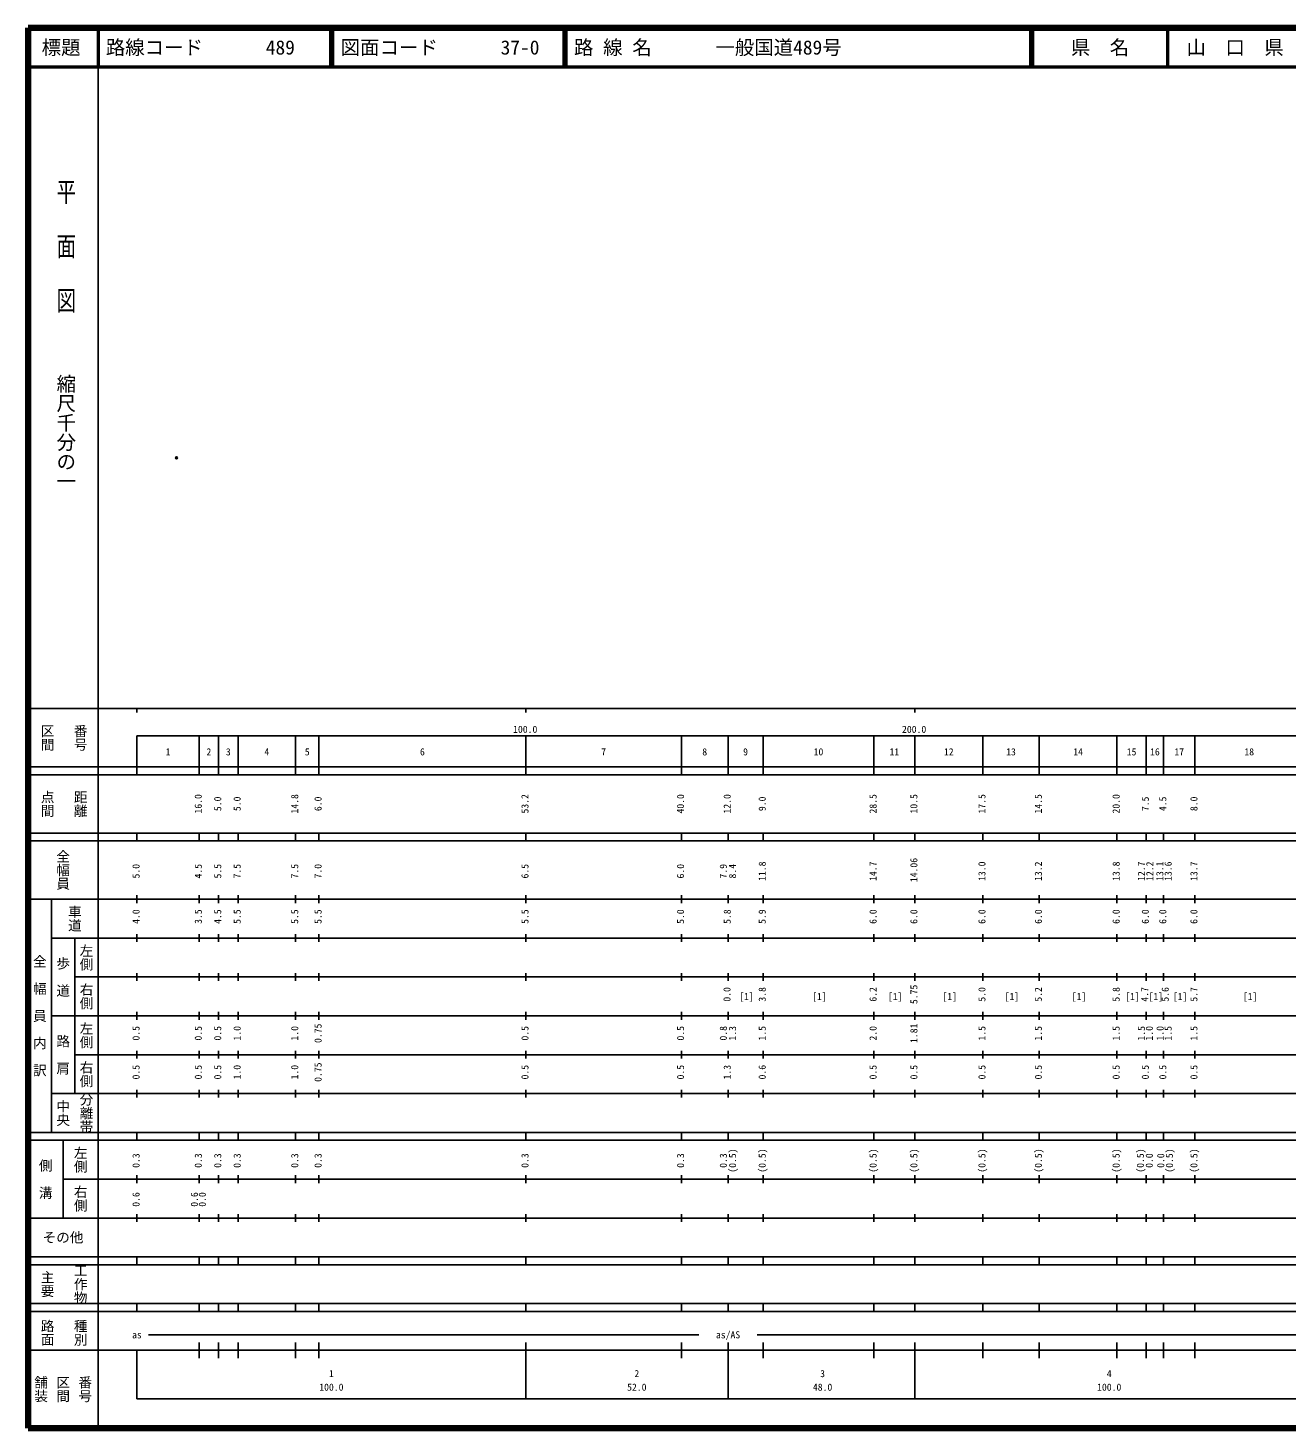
# Model space of a CAD drawing. Units: millimetres on the paper. Extents: x 40 to 680, y 20 to 380.
# Drawn here: x 40 to 363.7, y 20 to 380 of the extents above; entities that cross this region are included whole.
import ezdxf
from ezdxf.enums import TextEntityAlignment as Align

# ---------------------------------------------------------------- set-up
doc = ezdxf.new("R2010")
doc.units = ezdxf.units.MM
doc.header["$PDMODE"] = 32
doc.header["$PDSIZE"] = 0.5
doc.layers.add('M-OTRS', color=6, linetype='Continuous')
doc.layers.add('M-TTL-TXT', color=7, linetype='Continuous')
for name, color, linetype, lineweight in [('M-TTL', 2, 'Continuous', 140), ('M-TTL-BAND', 7, 'Continuous', 25), ('M-TTL-LINE', 7, 'Continuous', 50)]:
    doc.layers.add(name, color=color, linetype=linetype, lineweight=lineweight)
doc.styles.add('@ＭＳ ゴシック', font='')
doc.styles.add('ＭＳ ゴシック', font='')
doc.styles.get('@ＭＳ ゴシック').set_extended_font_data('@MS Gothic')
doc.styles.get('ＭＳ ゴシック').set_extended_font_data('MS Gothic')

msp = doc.modelspace()

# ---------------------------------------------------------------- linework, layer by layer
at = {"layer": 'M-OTRS'}
msp.add_point((78.181, 269.459), dxfattribs=at)
at = {"layer": 'M-TTL'}
for p, q in [((40, 380), (40, 20)), ((680, 380), (40, 380)), ((40, 20), (680, 20))]:
    msp.add_line(p, q, dxfattribs=at)
at = {"layer": 'M-TTL-BAND'}
for p, q in [((58, 370), (58, 20)), ((40, 205), (579, 205)), ((68, 205), (68, 204)), ((168, 205), (168, 204)), ((268, 205), (268, 204)), ((68, 198), (579, 198)), ((68, 198), (68, 188)), ((84, 188), (84, 198)), ((89, 188), (89, 198)), ((94, 188), (94, 198)), ((108.8, 188), (108.8, 198)), ((114.8, 188), (114.8, 198)), ((168, 188), (168, 198)), ((208, 188), (208, 198)), ((220, 188), (220, 198)), ((229, 188), (229, 198)), ((257.5, 188), (257.5, 198)), ((268, 188), (268, 198)), ((285.5, 188), (285.5, 198)), ((300, 188), (300, 198)), ((320, 188), (320, 198)), ((327.5, 188), (327.5, 198)), ((332, 188), (332, 198)), ((340, 188), (340, 198)), ((40, 190), (579, 190)), ((40, 188), (579, 188)), ((40, 173), (579, 173)), ((68, 171), (68, 173)), ((84, 171), (84, 173)), ((89, 171), (89, 173)), ((94, 171), (94, 173)), ((108.8, 171), (108.8, 173)), ((114.8, 171), (114.8, 173)), ((168, 171), (168, 173)), ((208, 171), (208, 173)), ((220, 171), (220, 173)), ((229, 171), (229, 173)), ((257.5, 171), (257.5, 173)), ((268, 171), (268, 173)), ((285.5, 171), (285.5, 173)), ((300, 171), (300, 173)), ((320, 171), (320, 173)), ((327.5, 171), (327.5, 173)), ((332, 171), (332, 173)), ((340, 171), (340, 173)), ((40, 171), (579, 171)), ((40, 156), (579, 156)), ((46, 96), (46, 156)), ((68, 155), (68, 157)), ((84, 155), (84, 157)), ((89, 155), (89, 157)), ((94, 155), (94, 157)), ((108.8, 155), (108.8, 157)), ((114.8, 155), (114.8, 157)), ((168, 155), (168, 157)), ((208, 155), (208, 157)), ((220, 155), (220, 157)), ((229, 155), (229, 157)), ((257.5, 155), (257.5, 157)), ((268, 155), (268, 157)), ((285.5, 155), (285.5, 157)), ((300, 155), (300, 157)), ((320, 155), (320, 157)), ((327.5, 155), (327.5, 157)), ((332, 155), (332, 157)), ((340, 155), (340, 157)), ((46, 146), (579, 146)), ((52, 146), (52, 106)), ((68, 145), (68, 147)), ((84, 145), (84, 147)), ((89, 145), (89, 147)), ((94, 145), (94, 147)), ((108.8, 145), (108.8, 147)), ((114.8, 145), (114.8, 147)), ((168, 145), (168, 147)), ((208, 145), (208, 147)), ((220, 145), (220, 147)), ((229, 145), (229, 147)), ((257.5, 145), (257.5, 147)), ((268, 145), (268, 147)), ((285.5, 145), (285.5, 147)), ((300, 145), (300, 147)), ((320, 145), (320, 147)), ((327.5, 145), (327.5, 147)), ((332, 145), (332, 147)), ((340, 145), (340, 147)), ((68, 135), (68, 137)), ((84, 135), (84, 137)), ((89, 135), (89, 137)), ((94, 135), (94, 137)), ((108.8, 135), (108.8, 137)), ((114.8, 135), (114.8, 137)), ((168, 135), (168, 137)), ((208, 135), (208, 137)), ((220, 135), (220, 137)), ((229, 135), (229, 137)), ((257.5, 135), (257.5, 137)), ((268, 135), (268, 137)), ((285.5, 135), (285.5, 137)), ((300, 135), (300, 137)), ((320, 135), (320, 137)), ((327.5, 135), (327.5, 137)), ((332, 135), (332, 137)), ((340, 135), (340, 137)), ((52, 136), (579, 136)), ((46, 126), (579, 126)), ((68, 125), (68, 127)), ((84, 125), (84, 127)), ((89, 125), (89, 127)), ((94, 125), (94, 127)), ((108.8, 125), (108.8, 127)), ((114.8, 125), (114.8, 127)), ((168, 125), (168, 127)), ((208, 125), (208, 127)), ((220, 125), (220, 127)), ((229, 125), (229, 127)), ((257.5, 125), (257.5, 127)), ((268, 125), (268, 127)), ((285.5, 125), (285.5, 127)), ((300, 125), (300, 127)), ((320, 125), (320, 127)), ((327.5, 125), (327.5, 127)), ((332, 125), (332, 127)), ((340, 125), (340, 127)), ((52, 116), (579, 116)), ((68, 115), (68, 117)), ((84, 115), (84, 117)), ((89, 115), (89, 117)), ((94, 115), (94, 117)), ((108.8, 115), (108.8, 117)), ((114.8, 115), (114.8, 117)), ((168, 115), (168, 117)), ((208, 115), (208, 117)), ((220, 115), (220, 117)), ((229, 115), (229, 117)), ((257.5, 115), (257.5, 117)), ((268, 115), (268, 117)), ((285.5, 115), (285.5, 117)), ((300, 115), (300, 117)), ((320, 115), (320, 117)), ((327.5, 115), (327.5, 117)), ((332, 115), (332, 117)), ((340, 115), (340, 117)), ((46, 106), (579, 106)), ((68, 105), (68, 107)), ((84, 105), (84, 107)), ((89, 105), (89, 107)), ((94, 105), (94, 107)), ((108.8, 105), (108.8, 107)), ((114.8, 105), (114.8, 107)), ((168, 105), (168, 107)), ((208, 105), (208, 107)), ((220, 105), (220, 107)), ((229, 105), (229, 107)), ((257.5, 105), (257.5, 107)), ((268, 105), (268, 107)), ((285.5, 105), (285.5, 107)), ((300, 105), (300, 107)), ((320, 105), (320, 107)), ((327.5, 105), (327.5, 107)), ((332, 105), (332, 107)), ((340, 105), (340, 107)), ((40, 96), (579, 96)), ((40, 94), (579, 94)), ((49, 94), (49, 74)), ((68, 94), (68, 96)), ((84, 94), (84, 96)), ((89, 94), (89, 96)), ((94, 94), (94, 96)), ((108.8, 94), (108.8, 96)), ((114.8, 94), (114.8, 96)), ((168, 94), (168, 96)), ((208, 94), (208, 96)), ((220, 94), (220, 96)), ((229, 94), (229, 96)), ((257.5, 94), (257.5, 96)), ((268, 94), (268, 96)), ((285.5, 94), (285.5, 96)), ((300, 94), (300, 96)), ((320, 94), (320, 96)), ((327.5, 94), (327.5, 96)), ((332, 94), (332, 96)), ((340, 94), (340, 96)), ((49, 84), (579, 84)), ((68, 83), (68, 85)), ((84, 83), (84, 85)), ((89, 83), (89, 85)), ((94, 83), (94, 85)), ((108.8, 83), (108.8, 85)), ((114.8, 83), (114.8, 85)), ((168, 83), (168, 85)), ((208, 83), (208, 85)), ((220, 83), (220, 85)), ((229, 83), (229, 85)), ((257.5, 83), (257.5, 85)), ((268, 83), (268, 85)), ((285.5, 83), (285.5, 85)), ((300, 83), (300, 85)), ((320, 83), (320, 85)), ((327.5, 83), (327.5, 85)), ((332, 83), (332, 85)), ((340, 83), (340, 85)), ((40, 74), (579, 74)), ((68, 73), (68, 75)), ((84, 73), (84, 75)), ((89, 73), (89, 75)), ((94, 73), (94, 75)), ((108.8, 73), (108.8, 75)), ((114.8, 73), (114.8, 75)), ((168, 73), (168, 75)), ((208, 73), (208, 75)), ((220, 73), (220, 75)), ((229, 73), (229, 75)), ((257.5, 73), (257.5, 75)), ((268, 73), (268, 75)), ((285.5, 73), (285.5, 75)), ((300, 73), (300, 75)), ((320, 73), (320, 75)), ((327.5, 73), (327.5, 75)), ((332, 73), (332, 75)), ((340, 73), (340, 75)), ((40, 64), (579, 64)), ((40, 62), (579, 62)), ((68, 62), (68, 64)), ((84, 62), (84, 64)), ((89, 62), (89, 64)), ((94, 62), (94, 64)), ((108.8, 62), (108.8, 64)), ((114.8, 62), (114.8, 64)), ((168, 62), (168, 64)), ((208, 62), (208, 64)), ((220, 62), (220, 64)), ((229, 62), (229, 64)), ((257.5, 62), (257.5, 64)), ((268, 62), (268, 64)), ((285.5, 62), (285.5, 64)), ((300, 62), (300, 64)), ((320, 62), (320, 64)), ((327.5, 62), (327.5, 64)), ((332, 62), (332, 64)), ((340, 62), (340, 64)), ((40, 52), (579, 52)), ((68, 50), (68, 52)), ((84, 50), (84, 52)), ((89, 50), (89, 52)), ((94, 50), (94, 52)), ((108.8, 50), (108.8, 52)), ((114.8, 50), (114.8, 52)), ((168, 50), (168, 52)), ((208, 50), (208, 52)), ((220, 50), (220, 52)), ((229, 50), (229, 52)), ((257.5, 50), (257.5, 52)), ((268, 50), (268, 52)), ((285.5, 50), (285.5, 52)), ((300, 50), (300, 52)), ((320, 50), (320, 52)), ((327.5, 50), (327.5, 52)), ((332, 50), (332, 52)), ((340, 50), (340, 52)), ((40, 50), (579, 50)), ((71, 44), (212.5, 44)), ((227.5, 44), (565, 44)), ((40, 40), (579, 40)), ((68, 40), (68, 27.5)), ((84, 38), (84, 42)), ((89, 38), (89, 42)), ((94, 38), (94, 42)), ((108.8, 38), (108.8, 42)), ((114.8, 38), (114.8, 42)), ((168, 27.5), (168, 42)), ((208, 38), (208, 42)), ((220, 27.5), (220, 42)), ((229, 38), (229, 42)), ((257.5, 38), (257.5, 42)), ((268, 27.5), (268, 42)), ((285.5, 38), (285.5, 42)), ((300, 38), (300, 42)), ((320, 38), (320, 42)), ((327.5, 38), (327.5, 42)), ((332, 38), (332, 42)), ((340, 38), (340, 42)), ((68, 27.5), (579, 27.5))]:
    msp.add_line(p, q, dxfattribs=at)
at = {"layer": 'M-TTL-LINE'}
for p, q in [((58, 380), (58, 370)), ((117.75, 380), (117.75, 370)), ((118.25, 380), (118.25, 370)), ((177.75, 380), (177.75, 370)), ((178.25, 380), (178.25, 370)), ((297.75, 380), (297.75, 370)), ((298.25, 380), (298.25, 370)), ((333, 380), (333, 370)), ((40, 370), (680, 370))]:
    msp.add_line(p, q, dxfattribs=at)

# ---------------------------------------------------------------- texts
at = {"layer": 'M-TTL-BAND', "style": '@ＭＳ ゴシック', "width": 1.4}
msp.add_text('平  面  図', height=3.666, rotation=270, dxfattribs=at).set_placement((49.777, 306.475), align=Align.MIDDLE_RIGHT)
at = {"layer": 'M-TTL-BAND', "style": '@ＭＳ ゴシック'}
msp.add_text('縮尺千分の一', height=3.666, rotation=270, dxfattribs=at).set_placement((49.777, 261.03), align=Align.MIDDLE_RIGHT)
for s, p in [('区間', (45, 197.5)), ('番号', (53.5, 197.5)), ('点間', (45, 180.5)), ('距離', (53.5, 180.5)), ('全幅員', (49, 163.5)), ('車道', (52, 151)), ('左側', (55, 141)), ('全\u3000幅\u3000員\u3000内\u3000訳', (43, 126)), ('歩\u3000道', (49, 136)), ('右側', (55, 131)), ('左側', (55, 121)), ('路\u3000肩', (49, 116)), ('右側', (55, 111)), ('分離帯', (55, 101)), ('中央', (49, 101)), ('左側', (53.5, 89)), ('側\u3000溝', (44.5, 84)), ('右側', (53.5, 79)), ('工作物', (53.5, 57)), ('主要', (45, 57)), ('路面', (45, 44.5)), ('種別', (53.5, 44.5)), ('舗装', (43.333, 30)), ('区間', (49, 30)), ('番号', (54.667, 30))]:
    msp.add_text(s, height=2.566, rotation=270, dxfattribs=at).set_placement(p, align=Align.MIDDLE_CENTER)
at = {"layer": 'M-TTL-BAND', "style": 'ＭＳ ゴシック'}
for s, p in [('100.0', (167.844, 198.195)), ('200.0', (267.844, 198.195)), ('1', (76, 192.405)), ('2', (86.5, 192.405)), ('3', (91.5, 192.405)), ('4', (101.4, 192.405)), ('5', (111.8, 192.405)), ('6', (141.4, 192.405)), ('7', (188, 192.405)), ('8', (214, 192.405)), ('9', (224.5, 192.405)), ('10', (243.25, 192.405)), ('11', (262.75, 192.405)), ('12', (276.75, 192.405)), ('13', (292.75, 192.405)), ('14', (310, 192.405)), ('15', (323.75, 192.405)), ('16', (329.75, 192.405)), ('17', (336, 192.405)), ('18', (354, 192.405)), ('[1]', (224.732, 129.5)), ('[1]', (243.482, 129.5)), ('[1]', (262.982, 129.5)), ('[1]', (276.982, 129.5)), ('[1]', (292.982, 129.5)), ('[1]', (310.232, 129.5)), ('[1]', (323.982, 129.5)), ('[1]', (329.982, 129.5)), ('[1]', (336.232, 129.5)), ('[1]', (354.232, 129.5)), ('as', (68, 42.5)), ('as/AS', (220, 42.5)), ('1', (118, 32.523)), ('2', (196.541, 32.523)), ('3', (244.303, 32.523)), ('4', (318, 32.523)), ('100.0', (118, 29.033)), ('52.0', (196.541, 29.033)), ('48.0', (244.303, 29.033)), ('100.0', (318, 29.033))]:
    msp.add_text(s, height=1.833, dxfattribs=at).set_placement(p, align=Align.BOTTOM_CENTER)
for s, p in [('16.0', (85.232, 180.5)), ('5.0', (90.232, 180.5)), ('5.0', (95.232, 180.5)), ('14.8', (110.032, 180.5)), ('6.0', (116.032, 180.5)), ('53.2', (169.232, 180.5)), ('40.0', (209.232, 180.5)), ('12.0', (221.232, 180.5)), ('9.0', (230.232, 180.5)), ('28.5', (258.732, 180.5)), ('10.5', (269.232, 180.5)), ('17.5', (286.732, 180.5)), ('14.5', (301.232, 180.5)), ('20.0', (321.232, 180.5)), ('7.5', (328.732, 180.5)), ('4.5', (333.232, 180.5)), ('8.0', (341.232, 180.5)), ('14.06', (269.232, 163.476)), ('5.0', (69.232, 163.174)), ('4.5', (85.232, 163.174)), ('5.5', (90.232, 163.174)), ('7.5', (95.232, 163.174)), ('7.5', (110.032, 163.174)), ('7.0', (116.032, 163.174)), ('6.5', (169.232, 163.174)), ('6.0', (209.232, 163.174)), ('7.9', (220.232, 163.174)), ('8.4', (222.602, 163.174)), ('11.8', (230.232, 163.174)), ('14.7', (258.732, 163.174)), ('13.0', (286.732, 163.174)), ('13.2', (301.232, 163.174)), ('13.8', (321.232, 163.174)), ('12.7', (327.732, 163.174)), ('12.2', (329.896, 163.174)), ('13.1', (332.464, 163.174)), ('13.6', (334.602, 163.174)), ('13.7', (341.232, 163.174)), ('4.0', (69.232, 151.5)), ('3.5', (85.232, 151.5)), ('4.5', (90.232, 151.5)), ('5.5', (95.232, 151.5)), ('5.5', (110.032, 151.5)), ('5.5', (116.032, 151.5)), ('5.5', (169.232, 151.5)), ('5.0', (209.232, 151.5)), ('5.8', (221.232, 151.5)), ('5.9', (230.232, 151.5)), ('6.0', (258.732, 151.5)), ('6.0', (269.232, 151.5)), ('6.0', (286.732, 151.5)), ('6.0', (301.232, 151.5)), ('6.0', (321.232, 151.5)), ('6.0', (328.732, 151.5)), ('6.0', (333.232, 151.5)), ('6.0', (341.232, 151.5)), ('0.0', (221.173, 131.5)), ('3.8', (230.234, 131.5)), ('6.2', (258.732, 131.5)), ('5.75', (269.232, 131.5)), ('5.0', (286.732, 131.5)), ('5.2', (301.232, 131.5)), ('5.8', (321.232, 131.5)), ('4.7', (328.577, 131.5)), ('5.6', (333.855, 131.5)), ('5.7', (341.232, 131.5)), ('0.5', (69.232, 121.5)), ('0.5', (85.232, 121.5)), ('0.5', (90.232, 121.5)), ('1.0', (95.232, 121.5)), ('1.0', (110.032, 121.5)), ('0.75', (116.032, 121.5)), ('0.5', (169.232, 121.5)), ('0.5', (209.232, 121.5)), ('0.8', (220.232, 121.5)), ('1.3', (222.602, 121.5)), ('1.5', (230.232, 121.5)), ('2.0', (258.732, 121.5)), ('1.81', (269.232, 121.5)), ('1.5', (286.732, 121.5)), ('1.5', (301.232, 121.5)), ('1.5', (321.232, 121.5)), ('1.5', (327.732, 121.5)), ('1.0', (329.775, 121.5)), ('1.0', (332.539, 121.5)), ('1.5', (334.602, 121.5)), ('1.5', (341.232, 121.5)), ('0.5', (69.232, 111.5)), ('0.5', (85.232, 111.5)), ('0.5', (90.232, 111.5)), ('1.0', (95.232, 111.5)), ('1.0', (110.032, 111.5)), ('0.75', (116.032, 111.5)), ('0.5', (169.232, 111.5)), ('0.5', (209.232, 111.5)), ('1.3', (221.232, 111.5)), ('0.6', (230.232, 111.5)), ('0.5', (258.732, 111.5)), ('0.5', (269.232, 111.5)), ('0.5', (286.732, 111.5)), ('0.5', (301.232, 111.5)), ('0.5', (321.232, 111.5)), ('0.5', (328.732, 111.5)), ('0.5', (333.232, 111.5)), ('0.5', (341.232, 111.5)), ('0.3', (69.232, 88.764)), ('0.3', (85.232, 88.764)), ('0.3', (90.232, 88.764)), ('0.3', (95.232, 88.764)), ('0.3', (110.032, 88.764)), ('0.3', (116.032, 88.764)), ('0.3', (169.232, 88.764)), ('0.3', (209.232, 88.764)), ('0.3', (220.232, 88.764)), ('(0.5)', (222.602, 88.764)), ('(0.5)', (230.232, 88.764)), ('(0.5)', (258.732, 88.764)), ('(0.5)', (269.232, 88.764)), ('(0.5)', (286.732, 88.764)), ('(0.5)', (301.232, 88.764)), ('(0.5)', (321.232, 88.764)), ('(0.5)', (327.466, 88.764)), ('0.0', (329.755, 88.764)), ('0.0', (332.696, 88.764)), ('(0.5)', (334.94, 88.764)), ('(0.5)', (341.232, 88.764)), ('0.6', (69.232, 78.764)), ('0.6', (84.232, 78.764)), ('0.0', (86.273, 78.764))]:
    msp.add_text(s, height=1.833, rotation=90, dxfattribs=at).set_placement(p, align=Align.BOTTOM_CENTER)
msp.add_text('その他', height=2.566, dxfattribs=at).set_placement((49, 69), align=Align.MIDDLE_CENTER)
at = {"layer": 'M-TTL-TXT', "style": 'ＭＳ ゴシック'}
for s, p in [('標題', (48.5, 375)), ('県\u3000名', (315.625, 375)), ('山\u3000口\u3000県', (350.375, 375))]:
    msp.add_text(s, height=3.666, dxfattribs=at).set_placement(p, align=Align.MIDDLE_CENTER)
for s, p in [('路線コード', (60, 375)), ('489', (101.142, 375)), ('図面コード', (120.38, 375)), ('37-0', (161.521, 375)), ('路 線 名', (180.38, 375)), ('一般国道489号', (216.734, 375))]:
    msp.add_text(s, height=3.666, dxfattribs=at).set_placement(p, align=Align.MIDDLE_LEFT)

doc.saveas('drawing.dxf')
